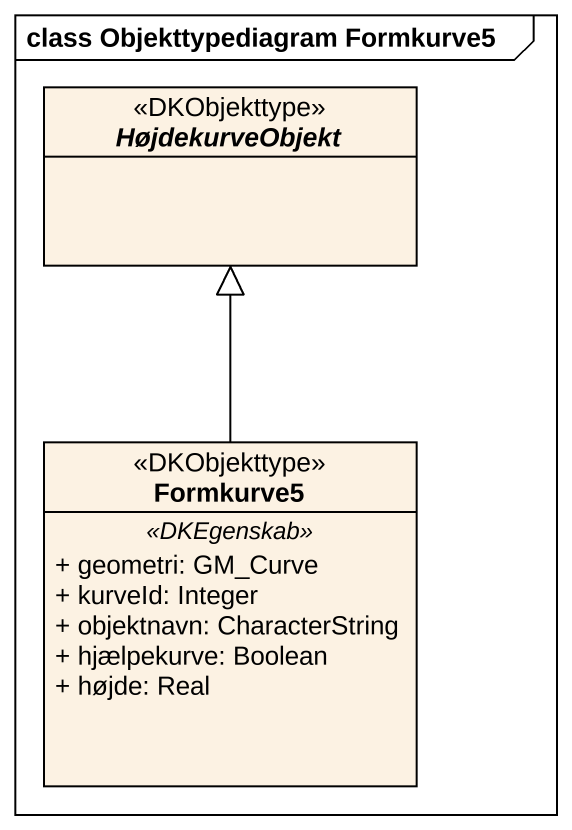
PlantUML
@startuml
mainframe class Objekttypediagram Formkurve5
hide circle
hide empty members
skinparam classAttributeIconSize 0
abstract class HøjdekurveObjekt <<DKObjekttype>>
class Formkurve5 <<DKObjekttype>> {
  .. <<DKEgenskab>> ..
  + geometri: GM_Curve
  + kurveId: Integer
  + objektnavn: CharacterString
  + hjælpekurve: Boolean
  + højde: Real
}
Formkurve5 -up-|> HøjdekurveObjekt
@enduml
